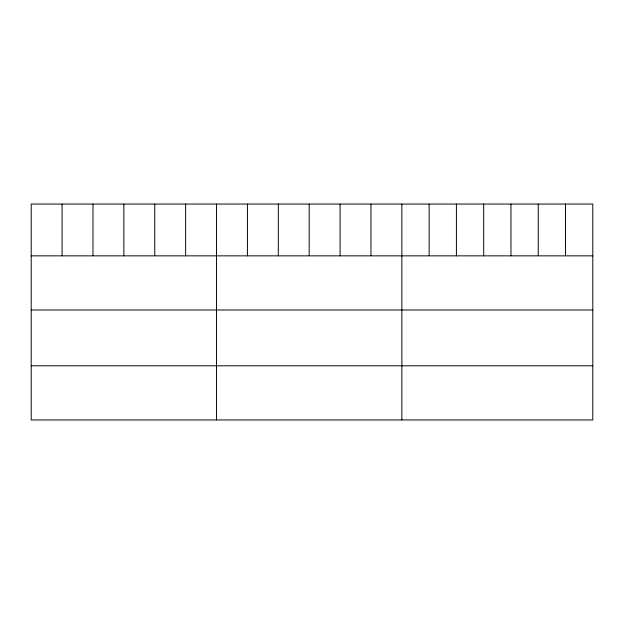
<?xml version="1.0" encoding="UTF-8"?>
<svg xmlns="http://www.w3.org/2000/svg" width="624" height="624" viewBox="0 0 624 624"><rect width="100%" height="100%" fill="white"/><g stroke="black" fill="none" stroke-linecap="round" stroke-linejoin="round"><path stroke-width="0.94" d="M592.8 255.856L592.8 419.944L31.2 419.944L31.2 204.056L592.8 204.056L592.8 255.856L31.2 255.856M31.2 310.003L592.8 310.003M31.2 365.797L592.8 365.797M565.523 204.056L565.523 255.856M538.247 204.056L538.247 255.856M510.97 204.056L510.97 255.856M483.686 204.056L483.686 255.856M456.409 204.056L456.409 255.856M429.133 204.056L429.133 255.856M401.856 204.056L401.856 419.944M370.968 204.056L370.968 255.856M340.08 204.056L340.08 255.856M309.192 204.056L309.192 255.856M278.304 204.056L278.304 255.856M247.416 204.056L247.416 255.856M216.528 204.056L216.528 419.944M185.64 204.056L185.64 255.856M154.752 204.056L154.752 255.856M123.864 204.056L123.864 255.856M92.976 204.056L92.976 255.856M62.088 204.056L62.088 255.856"/></g></svg>
